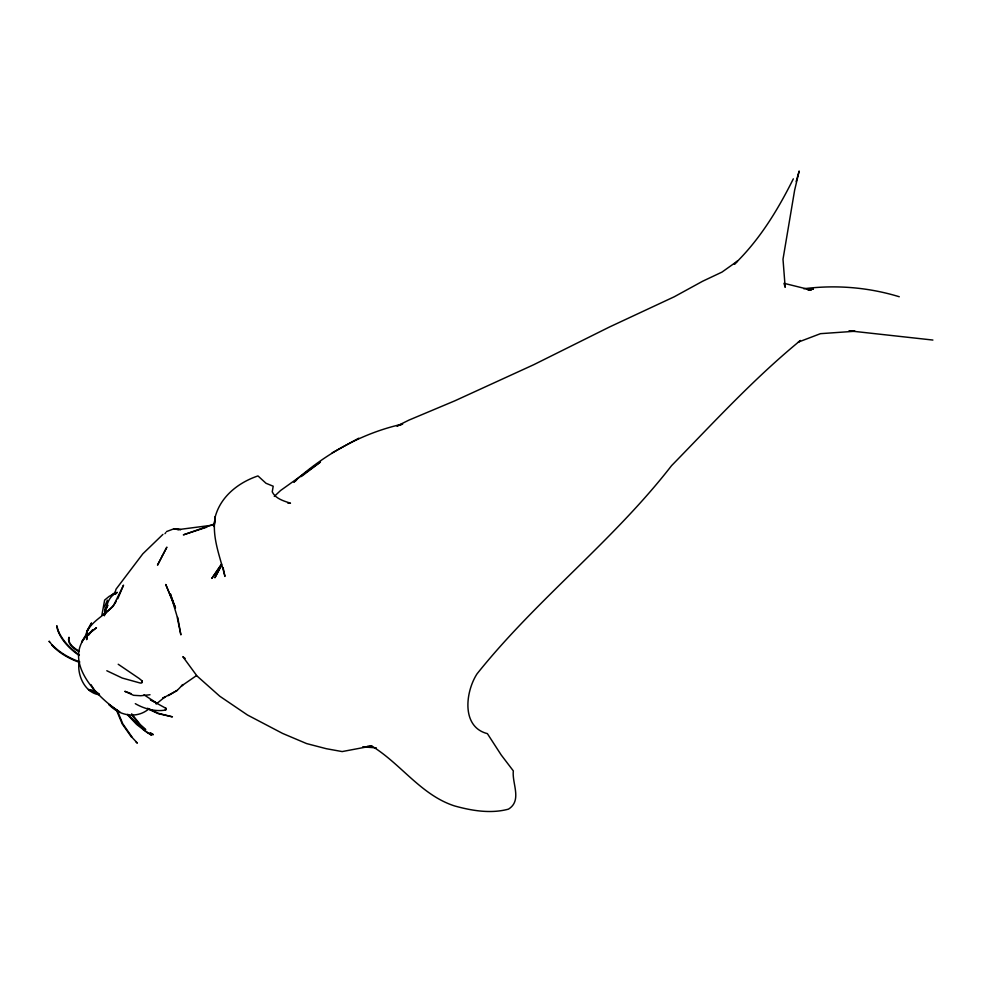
<?xml version="1.0" encoding="UTF-8"?>
<svg xmlns="http://www.w3.org/2000/svg" width="982" height="982" viewBox="0 0 982 982"><rect width="100%" height="100%" fill="white"/><g stroke="black" fill="none" stroke-linecap="round" stroke-linejoin="round"><path stroke-width="1.47" d="M101.883 615.211L104.644 600.088L109.1 596.405L115.017 593.238L112.181 594.908L115.336 592.134M104.374 615.788L104.939 610.141L107.799 605.17L106.964 607.748M79.112 661.794C76.829 675.002 85.029 693.12 99.501 694.802M68.679 638.361L68.998 637.428C67.513 643.529 74.092 648.206 79.1 651.14M85.238 636.717C89.018 620.096 108.45 615.149 116.257 601.279M106.289 609.196C107.075 602.052 110.389 595.448 117.251 592.33L115.324 594.245M68.691 638.509L68.998 637.428M114.734 593.619L116.036 589.175L142.82 553.823L162.938 534.392M104.816 614.401L105.725 611.626L104.301 615.321M796.144 181.633L799.176 171.015L794.622 190.25L782.998 259.248L785.183 287.309L783.98 283.307L811.267 290.058L808.272 290.021M117.779 598.799L123.536 585.149L113.212 606.225L103.711 614.707L106.559 610.914L104.914 614.572M221.551 564.589L214.898 577.772L221.281 565.914M793.333 178.834C777.867 209.878 759.516 240.001 734.401 264.244L737.543 261.028L721.979 272.1L702.572 281.269L674.229 296.785L609.491 326.994L533.692 364.727L454.715 400.877L408.966 420.1L396.937 426.065L402.62 424.175M107.357 600.186L104.902 606.103L105.626 613.087M91.4 623.251L87.214 631.168L86.919 639.282M221.515 563.999L211.817 578.398L221.355 564.711M164.976 533.668L165.737 532.674M88.429 635.415L92.787 629.732L88.981 633.771L96.457 627.707L84.845 636.631L81.629 642.032L85.36 636.925C63.916 663.893 98.065 697.907 119.853 712.097L108.707 704.327C119.19 715.743 136.559 719.254 148.883 708.894M91.4 623.14L86.895 630.996L86.6 639.638M156.175 704.045L165.05 696.864L162.668 698.276L177.226 690.383L182.922 684.564L181.449 686.001L196.535 675.567M274.285 496.426L280.545 490.534L320.476 462.006L301.314 476.552M799.25 341.441C753.28 379.224 713.006 423.217 671.516 465.701C613.124 541.021 536.332 599.523 477.019 673.873C465.505 691.623 460.988 726.913 487.391 733.64L501.213 754.986L513.328 770.895C511.868 783.391 522.387 800.514 508.467 809.143C490.804 813.931 471.777 810.727 454.457 805.903C421.033 795.052 400.914 763.824 371.724 746.001L367.207 746.32M293.913 481.978C324.846 454.15 361.511 433.209 402.375 424.138M800.391 340.472L798.341 342.104L820.473 333.671L855.04 331.253L849 330.811L932.9 340.054M294.134 482.015L296.527 480.198M168.376 695.649L177.226 690.383M332.162 452.837L358.761 438.193M166.449 531.606L174.01 528.758L180.504 529.863M213.806 524.216L183.364 534.859L206.772 527.187M371.724 746.001L342.166 751.574L326.282 748.701L306.617 743.583L282.583 733.419L247.476 715.006L219.772 696.226L196.965 675.947L182.836 656.651L185.168 658.443M150.025 694.753L140.745 695.747L133.552 695.305L124.812 691.316L130.925 693.513M803.779 288.757C835.854 284.657 868.346 287.284 899.267 296.748M212.898 525.112L181.253 529.224L174.01 528.758L178.343 529.703M287.775 503.054L290.463 503.201C283.81 501.016 275.451 498.696 272.247 491.847L273.192 486.213L265.987 483.267L257.971 475.926C238.626 482.444 220.766 496.291 215.254 516.716C211.523 537.105 220.25 556.954 224.939 576.446L223.123 567.657M362.689 746.848L376.352 747.879M92.394 690.137L88.503 689.524L90.234 690.763L93.977 691.082L91.878 690.862L99.256 694.176L94.653 690.677L91.044 684.687M79.738 661.819C69.427 658.21 59.644 652.674 52.046 644.732M79.53 662.42C69.219 658.75 59.386 653.202 51.862 645.162M150.897 733.456L153.143 734.622L150.013 732.67M147.214 708.587L158.262 713.656L172.427 716.848L158.544 713.362L147.57 708.28M150.97 733.431L153.143 734.622M149.129 733.738L151.584 735.211L143.028 729.442M135.307 703.677C144.17 708.808 155.475 711.938 165.577 710.011L165.737 708.206L150.381 699.785L156.899 703.21L143.973 694.802M78.83 651.643C74.202 648.881 68.384 644.941 68.519 638.938M106.805 670.743L122.234 678.046L140.512 683.116L142.194 682.232L142.034 680.833L139.186 678.501L118.208 664.249M147.828 733.038L136.547 724.36L127.304 714.552M79.382 654.92C70.692 649.065 63.106 641.258 58.613 631.696M79.112 655.46C69.501 648.746 60.491 639.761 57.116 628.247M143.139 729.331L127.783 714.319M145.164 729.614L139.898 724.863L131.735 714.871M145.741 729.552L140.328 724.618L131.649 713.84M136.007 741.975L137.087 743.006M132.005 737.335L137.222 742.92M131.514 737.163L122.247 723.93L116.49 710.244M132.14 737.249L122.75 723.746L117.091 710.109M49.26 641.307L52.046 644.978M49.1 641.369L49.481 642.019M173.053 602.089L165.749 584.474L175.385 608.005M173.618 603.451L175.066 607.109M175.496 607.944L170.328 593.766L176.858 615.628L180.872 634.875L177.742 617.371M58.601 631.917L56.796 625.718L57.017 627.338M165.737 708.206L165.577 710.011L165.737 708.206M142.034 680.833L141.887 682.637L142.034 680.833M214.788 520.325L214.101 526.585L215.254 516.716L214.788 520.325M162.177 556.156L157.513 565.153L166.866 547.146L162.177 556.156M813.366 289.248L807.265 289.432L813.366 289.248"/></g></svg>
